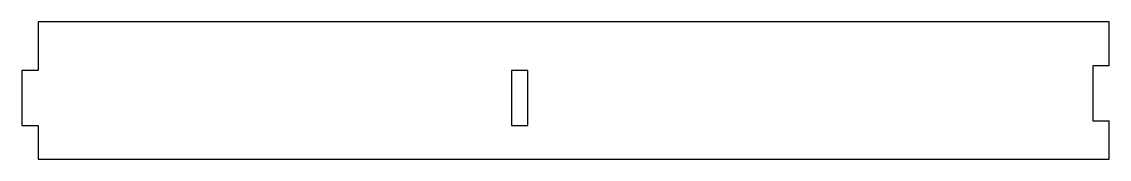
# Model space of a CAD drawing. Header units: millimetres. Extents: x 3265 to 3462, y 1856 to 1881.
import ezdxf

# ---------------------------------------------------------------- set-up
doc = ezdxf.new("R2010")
doc.units = ezdxf.units.MM

msp = doc.modelspace()

# ---------------------------------------------------------------- linework, layer by layer
at = {"color": 0}
for p, q in [((3462.24, 1880.78, -40.93), (3267.95, 1880.78, -40.93)), ((3267.95, 1880.78, -40.93), (3267.95, 1871.96, -40.93)), ((3462.24, 1872.78, -40.93), (3462.24, 1880.78, -40.93)), ((3459.24, 1872.78, -40.93), (3459.24, 1862.78, -40.93)), ((3462.24, 1872.78, -40.93), (3459.24, 1872.78, -40.93)), ((3267.95, 1871.96, -40.93), (3264.95, 1871.96, -40.93)), ((3264.95, 1871.96, -40.93), (3264.95, 1861.96, -40.93)), ((3353.78, 1871.96, -40.93), (3353.78, 1861.96, -40.93)), ((3356.78, 1871.96, -40.93), (3353.78, 1871.96, -40.93)), ((3356.78, 1861.96, -40.93), (3356.78, 1871.96, -40.93)), ((3459.24, 1862.78, -40.93), (3462.24, 1862.78, -40.93)), ((3462.24, 1855.84, -40.93), (3462.24, 1862.78, -40.93)), ((3264.95, 1861.96, -40.93), (3267.95, 1861.96, -40.93)), ((3267.95, 1861.96, -40.93), (3267.95, 1855.84, -40.93)), ((3353.78, 1861.96, -40.93), (3356.78, 1861.96, -40.93)), ((3267.95, 1855.84, -40.93), (3462.24, 1855.84, -40.93))]:
    msp.add_line(p, q, dxfattribs=at)

doc.saveas('drawing.dxf')
